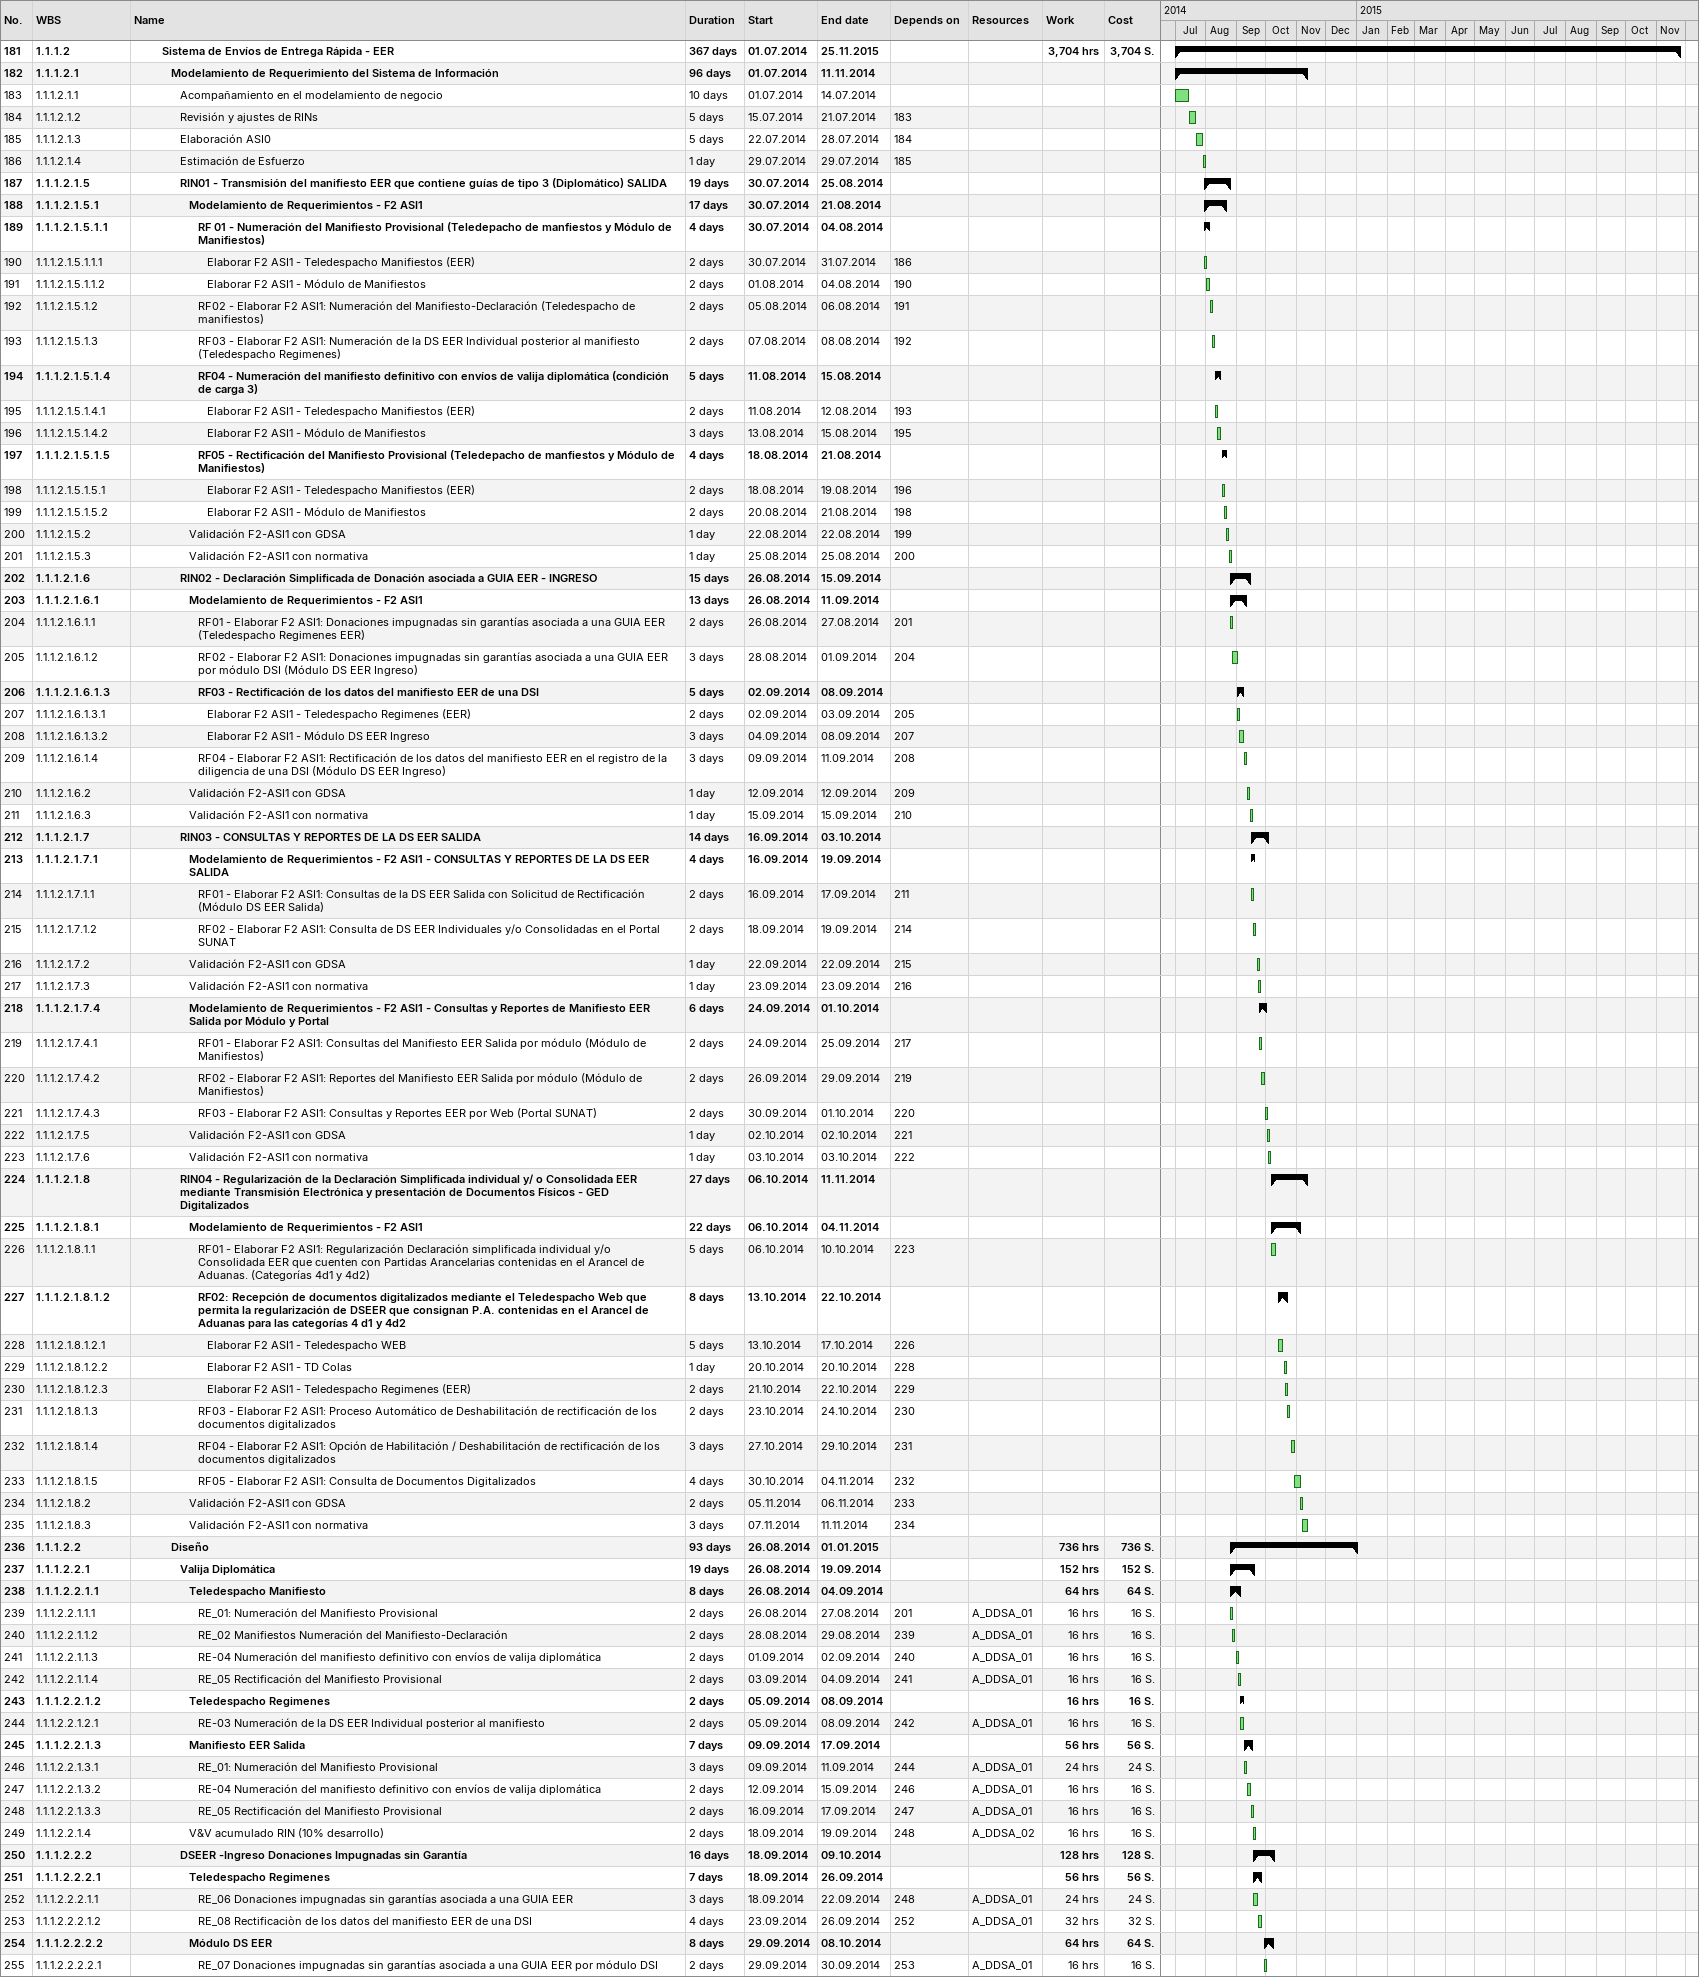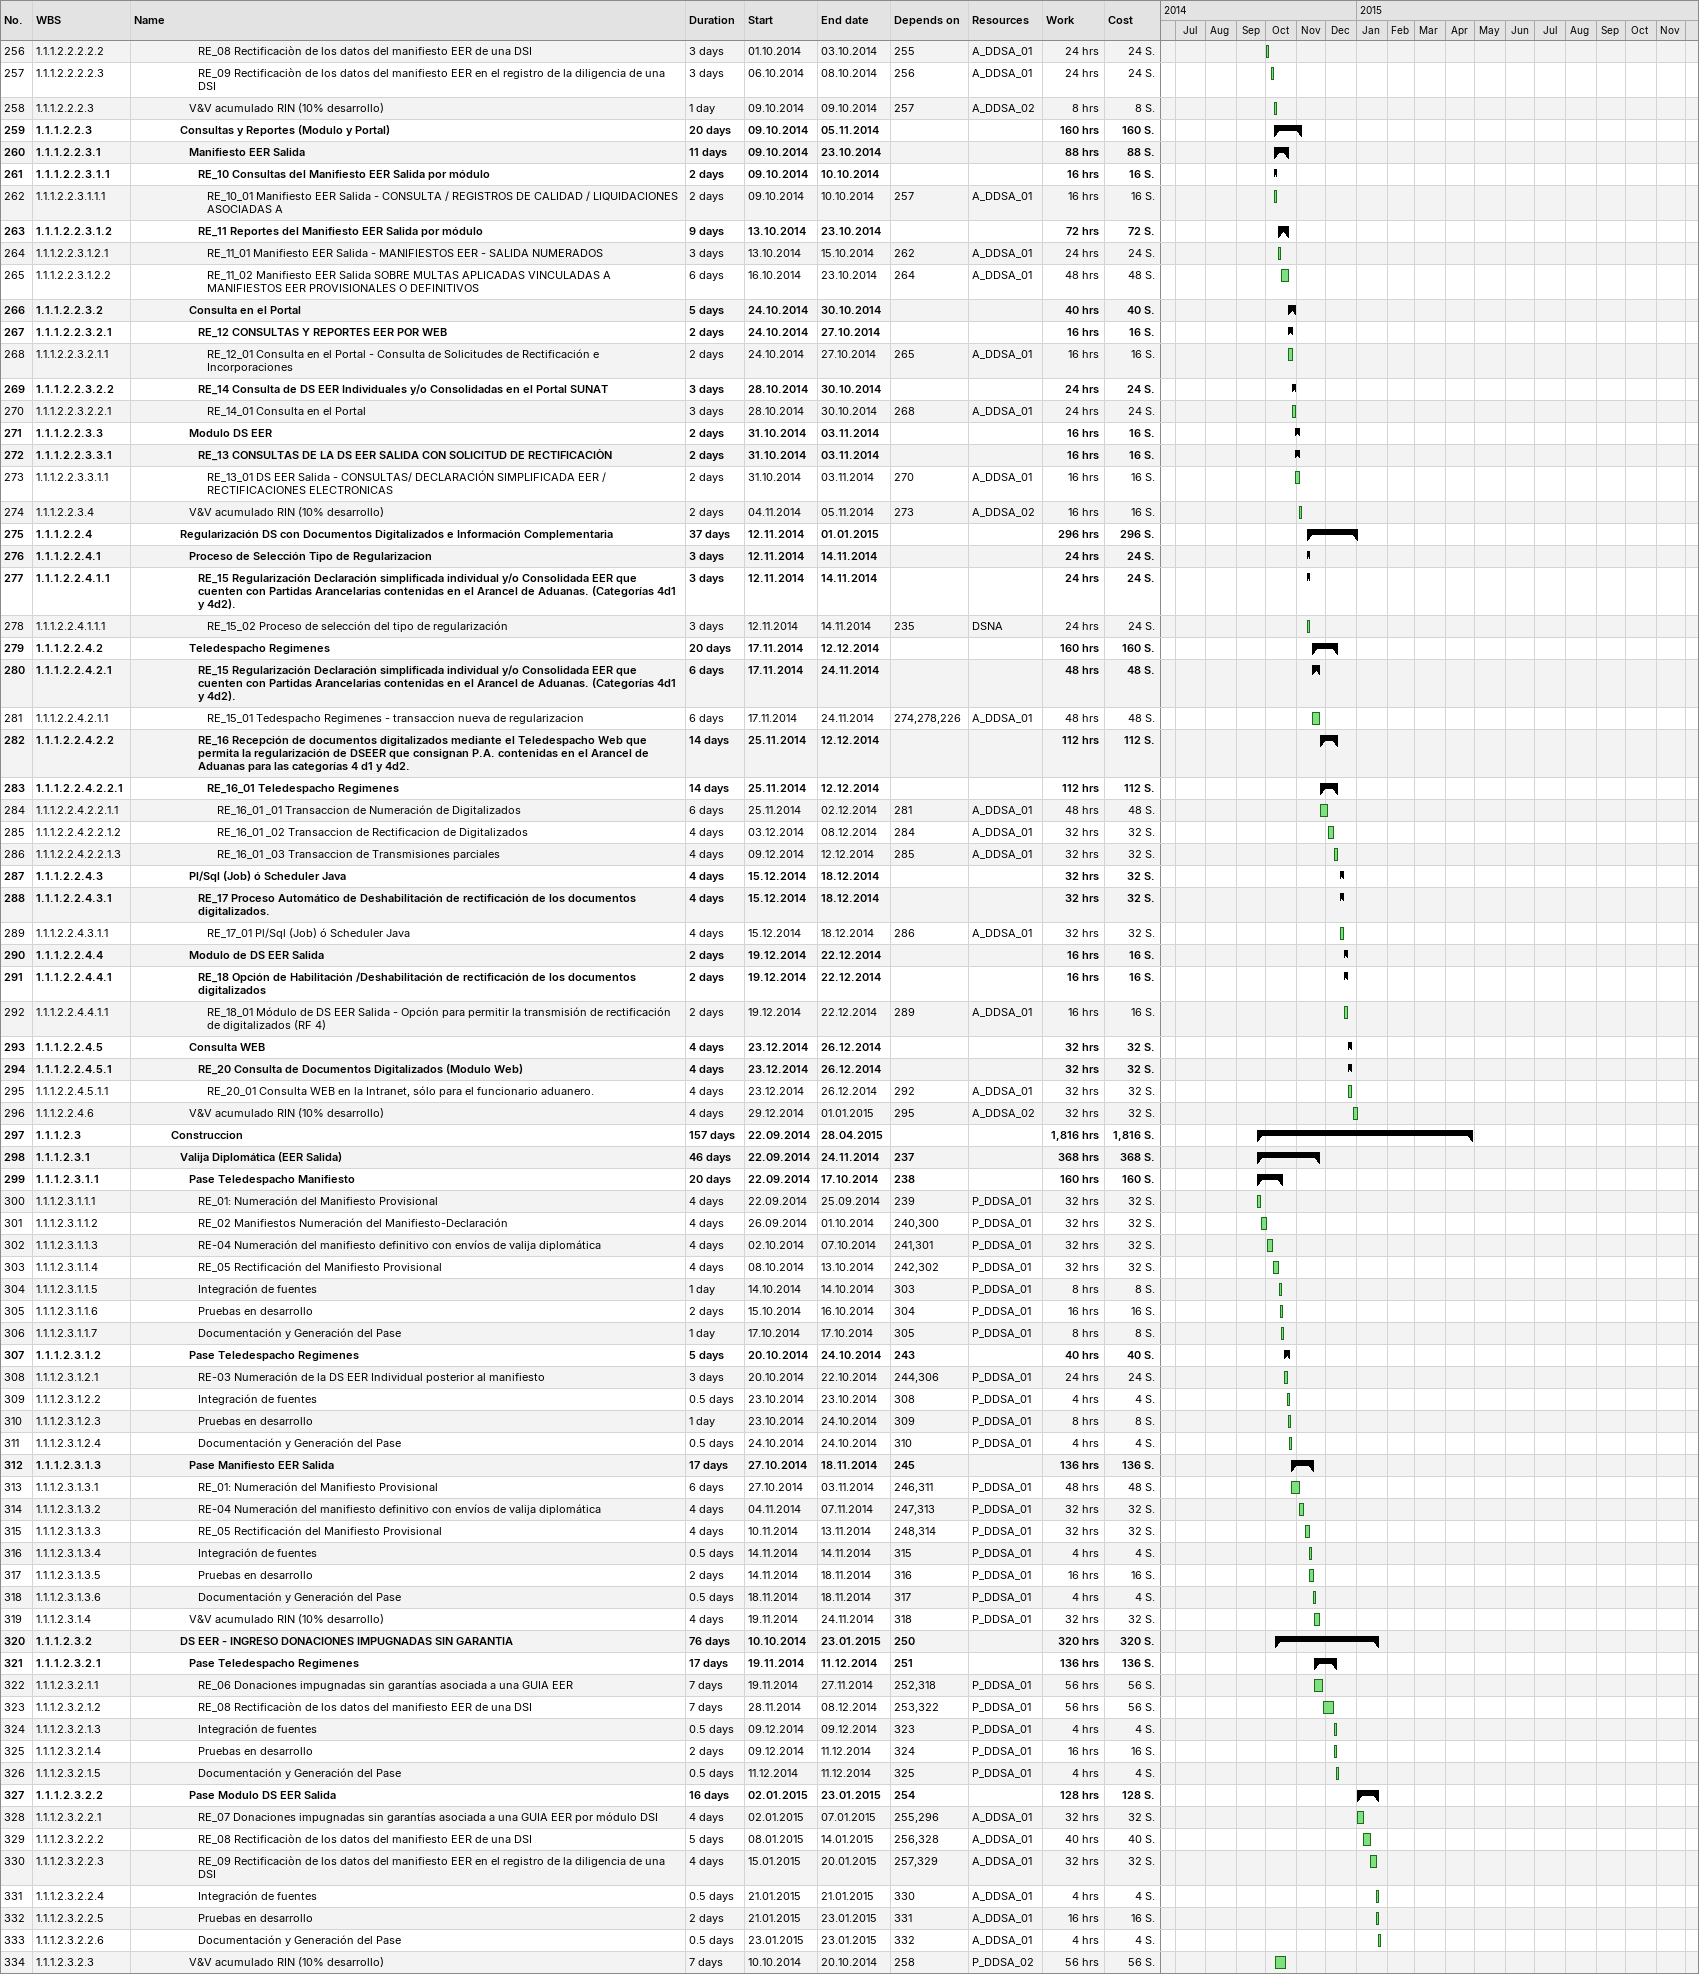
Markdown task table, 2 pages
| ID | WBS | Task | Duration | Start | Finish | Predecessors | Resources | Work (h) | Cost (S.) |
|---|---|---|---|---|---|---|---|---|---|
| 181 | 1.1.1.2 | **Sistema de Envíos de Entrega Rápida - EER** | 367d | 2014-07-01 | 2015-11-25 |  |  | 3704 | 3704 |
| 182 | 1.1.1.2.1 | **Modelamiento de Requerimiento del Sistema de Información** | 96d | 2014-07-01 | 2014-11-11 |  |  |  |  |
| 183 | 1.1.1.2.1.1 | Acompañamiento en el modelamiento de negocio | 10d | 2014-07-01 | 2014-07-14 |  |  |  |  |
| 184 | 1.1.1.2.1.2 | Revisión y ajustes de RINs | 5d | 2014-07-15 | 2014-07-21 | 183 |  |  |  |
| 185 | 1.1.1.2.1.3 | Elaboración ASI0 | 5d | 2014-07-22 | 2014-07-28 | 184 |  |  |  |
| 186 | 1.1.1.2.1.4 | Estimación de Esfuerzo | 1d | 2014-07-29 | 2014-07-29 | 185 |  |  |  |
| 187 | 1.1.1.2.1.5 | **RIN01 - Transmisión del manifiesto EER que contiene guías de tipo 3 (Diplomático) SALIDA** | 19d | 2014-07-30 | 2014-08-25 |  |  |  |  |
| 188 | 1.1.1.2.1.5.1 | **Modelamiento de Requerimientos - F2 ASI1** | 17d | 2014-07-30 | 2014-08-21 |  |  |  |  |
| 189 | 1.1.1.2.1.5.1.1 | **RF 01 - Numeración del Manifiesto Provisional (Teledepacho de manfiestos y Módulo de Manifiestos)** | 4d | 2014-07-30 | 2014-08-04 |  |  |  |  |
| 190 | 1.1.1.2.1.5.1.1.1 | Elaborar F2 ASI1 - Teledespacho Manifiestos (EER) | 2d | 2014-07-30 | 2014-07-31 | 186 |  |  |  |
| 191 | 1.1.1.2.1.5.1.1.2 | Elaborar F2 ASI1 - Módulo de Manifiestos | 2d | 2014-08-01 | 2014-08-04 | 190 |  |  |  |
| 192 | 1.1.1.2.1.5.1.2 | RF02 - Elaborar F2 ASI1: Numeración del Manifiesto-Declaración (Teledespacho de manifiestos) | 2d | 2014-08-05 | 2014-08-06 | 191 |  |  |  |
| 193 | 1.1.1.2.1.5.1.3 | RF03 - Elaborar F2 ASI1: Numeración de la DS EER Individual posterior al manifiesto (Teledespacho Regimenes) | 2d | 2014-08-07 | 2014-08-08 | 192 |  |  |  |
| 194 | 1.1.1.2.1.5.1.4 | **RF04 - Numeración del manifiesto definitivo con envíos de valija diplomática (condición de carga 3)** | 5d | 2014-08-11 | 2014-08-15 |  |  |  |  |
| 195 | 1.1.1.2.1.5.1.4.1 | Elaborar F2 ASI1 - Teledespacho Manifiestos (EER) | 2d | 2014-08-11 | 2014-08-12 | 193 |  |  |  |
| 196 | 1.1.1.2.1.5.1.4.2 | Elaborar F2 ASI1 - Módulo de Manifiestos | 3d | 2014-08-13 | 2014-08-15 | 195 |  |  |  |
| 197 | 1.1.1.2.1.5.1.5 | **RF05 - Rectificación del Manifiesto Provisional (Teledepacho de manfiestos y Módulo de Manifiestos)** | 4d | 2014-08-18 | 2014-08-21 |  |  |  |  |
| 198 | 1.1.1.2.1.5.1.5.1 | Elaborar F2 ASI1 - Teledespacho Manifiestos (EER) | 2d | 2014-08-18 | 2014-08-19 | 196 |  |  |  |
| 199 | 1.1.1.2.1.5.1.5.2 | Elaborar F2 ASI1 - Módulo de Manifiestos | 2d | 2014-08-20 | 2014-08-21 | 198 |  |  |  |
| 200 | 1.1.1.2.1.5.2 | Validación F2-ASI1 con GDSA | 1d | 2014-08-22 | 2014-08-22 | 199 |  |  |  |
| 201 | 1.1.1.2.1.5.3 | Validación F2-ASI1 con normativa | 1d | 2014-08-25 | 2014-08-25 | 200 |  |  |  |
| 202 | 1.1.1.2.1.6 | **RIN02 - Declaración Simplificada de Donación asociada a GUIA EER - INGRESO** | 15d | 2014-08-26 | 2014-09-15 |  |  |  |  |
| 203 | 1.1.1.2.1.6.1 | **Modelamiento de Requerimientos - F2 ASI1** | 13d | 2014-08-26 | 2014-09-11 |  |  |  |  |
| 204 | 1.1.1.2.1.6.1.1 | RF01 - Elaborar F2 ASI1: Donaciones impugnadas sin garantías asociada a una GUIA EER (Teledespacho Regimenes EER) | 2d | 2014-08-26 | 2014-08-27 | 201 |  |  |  |
| 205 | 1.1.1.2.1.6.1.2 | RF02 - Elaborar F2 ASI1: Donaciones impugnadas sin garantías asociada a una GUIA EER por módulo DSI (Módulo DS EER Ingreso) | 3d | 2014-08-28 | 2014-09-01 | 204 |  |  |  |
| 206 | 1.1.1.2.1.6.1.3 | **RF03 - Rectificación de los datos del manifiesto EER de una DSI** | 5d | 2014-09-02 | 2014-09-08 |  |  |  |  |
| 207 | 1.1.1.2.1.6.1.3.1 | Elaborar F2 ASI1 - Teledespacho Regimenes (EER) | 2d | 2014-09-02 | 2014-09-03 | 205 |  |  |  |
| 208 | 1.1.1.2.1.6.1.3.2 | Elaborar F2 ASI1 - Módulo DS EER Ingreso | 3d | 2014-09-04 | 2014-09-08 | 207 |  |  |  |
| 209 | 1.1.1.2.1.6.1.4 | RF04 - Elaborar F2 ASI1: Rectificación de los datos del manifiesto EER en el registro de la diligencia de una DSI (Módulo DS EER Ingreso) | 3d | 2014-09-09 | 2014-09-11 | 208 |  |  |  |
| 210 | 1.1.1.2.1.6.2 | Validación F2-ASI1 con GDSA | 1d | 2014-09-12 | 2014-09-12 | 209 |  |  |  |
| 211 | 1.1.1.2.1.6.3 | Validación F2-ASI1 con normativa | 1d | 2014-09-15 | 2014-09-15 | 210 |  |  |  |
| 212 | 1.1.1.2.1.7 | **RIN03 - CONSULTAS Y REPORTES DE LA DS EER SALIDA** | 14d | 2014-09-16 | 2014-10-03 |  |  |  |  |
| 213 | 1.1.1.2.1.7.1 | **Modelamiento de Requerimientos - F2 ASI1 - CONSULTAS Y REPORTES DE LA DS EER SALIDA** | 4d | 2014-09-16 | 2014-09-19 |  |  |  |  |
| 214 | 1.1.1.2.1.7.1.1 | RF01 - Elaborar F2 ASI1: Consultas de la DS EER Salida con Solicitud de Rectificación (Módulo DS EER Salida) | 2d | 2014-09-16 | 2014-09-17 | 211 |  |  |  |
| 215 | 1.1.1.2.1.7.1.2 | RF02 - Elaborar F2 ASI1: Consulta de DS EER Individuales y/o Consolidadas en el Portal SUNAT | 2d | 2014-09-18 | 2014-09-19 | 214 |  |  |  |
| 216 | 1.1.1.2.1.7.2 | Validación F2-ASI1 con GDSA | 1d | 2014-09-22 | 2014-09-22 | 215 |  |  |  |
| 217 | 1.1.1.2.1.7.3 | Validación F2-ASI1 con normativa | 1d | 2014-09-23 | 2014-09-23 | 216 |  |  |  |
| 218 | 1.1.1.2.1.7.4 | **Modelamiento de Requerimientos - F2 ASI1 - Consultas y Reportes de Manifiesto EER Salida por Módulo y Portal** | 6d | 2014-09-24 | 2014-10-01 |  |  |  |  |
| 219 | 1.1.1.2.1.7.4.1 | RF01 - Elaborar F2 ASI1: Consultas del Manifiesto EER Salida por módulo (Módulo de Manifiestos) | 2d | 2014-09-24 | 2014-09-25 | 217 |  |  |  |
| 220 | 1.1.1.2.1.7.4.2 | RF02 - Elaborar F2 ASI1: Reportes del Manifiesto EER Salida por módulo (Módulo de Manifiestos) | 2d | 2014-09-26 | 2014-09-29 | 219 |  |  |  |
| 221 | 1.1.1.2.1.7.4.3 | RF03 - Elaborar F2 ASI1: Consultas y Reportes EER por Web (Portal SUNAT) | 2d | 2014-09-30 | 2014-10-01 | 220 |  |  |  |
| 222 | 1.1.1.2.1.7.5 | Validación F2-ASI1 con GDSA | 1d | 2014-10-02 | 2014-10-02 | 221 |  |  |  |
| 223 | 1.1.1.2.1.7.6 | Validación F2-ASI1 con normativa | 1d | 2014-10-03 | 2014-10-03 | 222 |  |  |  |
| 224 | 1.1.1.2.1.8 | **RIN04 - Regularización de la Declaración Simplificada individual y/ o Consolidada EER mediante Transmisión Electrónica y presentación de Documentos Físicos - GED Digitalizados** | 27d | 2014-10-06 | 2014-11-11 |  |  |  |  |
| 225 | 1.1.1.2.1.8.1 | **Modelamiento de Requerimientos - F2 ASI1** | 22d | 2014-10-06 | 2014-11-04 |  |  |  |  |
| 226 | 1.1.1.2.1.8.1.1 | RF01 - Elaborar F2 ASI1: Regularización Declaración simplificada individual y/o Consolidada EER que cuenten con Partidas Arancelarias contenidas en el Arancel de Aduanas. (Categorías 4d1 y 4d2) | 5d | 2014-10-06 | 2014-10-10 | 223 |  |  |  |
| 227 | 1.1.1.2.1.8.1.2 | **RF02: Recepción de documentos digitalizados mediante el Teledespacho Web que permita la regularización de DSEER que consignan P.A. contenidas en el Arancel de Aduanas para las categorías 4 d1 y 4d2** | 8d | 2014-10-13 | 2014-10-22 |  |  |  |  |
| 228 | 1.1.1.2.1.8.1.2.1 | Elaborar F2 ASI1 - Teledespacho WEB | 5d | 2014-10-13 | 2014-10-17 | 226 |  |  |  |
| 229 | 1.1.1.2.1.8.1.2.2 | Elaborar F2 ASI1 - TD Colas | 1d | 2014-10-20 | 2014-10-20 | 228 |  |  |  |
| 230 | 1.1.1.2.1.8.1.2.3 | Elaborar F2 ASI1 - Teledespacho Regimenes (EER) | 2d | 2014-10-21 | 2014-10-22 | 229 |  |  |  |
| 231 | 1.1.1.2.1.8.1.3 | RF03 - Elaborar F2 ASI1: Proceso Automático de Deshabilitación de rectificación de los documentos digitalizados | 2d | 2014-10-23 | 2014-10-24 | 230 |  |  |  |
| 232 | 1.1.1.2.1.8.1.4 | RF04 - Elaborar F2 ASI1: Opción de Habilitación / Deshabilitación de rectificación de los documentos digitalizados | 3d | 2014-10-27 | 2014-10-29 | 231 |  |  |  |
| 233 | 1.1.1.2.1.8.1.5 | RF05 - Elaborar F2 ASI1: Consulta de Documentos Digitalizados | 4d | 2014-10-30 | 2014-11-04 | 232 |  |  |  |
| 234 | 1.1.1.2.1.8.2 | Validación F2-ASI1 con GDSA | 2d | 2014-11-05 | 2014-11-06 | 233 |  |  |  |
| 235 | 1.1.1.2.1.8.3 | Validación F2-ASI1 con normativa | 3d | 2014-11-07 | 2014-11-11 | 234 |  |  |  |
| 236 | 1.1.1.2.2 | **Diseño** | 93d | 2014-08-26 | 2015-01-01 |  |  | 736 | 736 |
| 237 | 1.1.1.2.2.1 | **Valija Diplomática** | 19d | 2014-08-26 | 2014-09-19 |  |  | 152 | 152 |
| 238 | 1.1.1.2.2.1.1 | **Teledespacho Manifiesto** | 8d | 2014-08-26 | 2014-09-04 |  |  | 64 | 64 |
| 239 | 1.1.1.2.2.1.1.1 | RE_01: Numeración del Manifiesto Provisional | 2d | 2014-08-26 | 2014-08-27 | 201 | A_DDSA_01 | 16 | 16 |
| 240 | 1.1.1.2.2.1.1.2 | RE_02 Manifiestos Numeración del Manifiesto-Declaración | 2d | 2014-08-28 | 2014-08-29 | 239 | A_DDSA_01 | 16 | 16 |
| 241 | 1.1.1.2.2.1.1.3 | RE-04 Numeración del manifiesto definitivo con envíos de valija diplomática | 2d | 2014-09-01 | 2014-09-02 | 240 | A_DDSA_01 | 16 | 16 |
| 242 | 1.1.1.2.2.1.1.4 | RE_05 Rectificación del Manifiesto Provisional | 2d | 2014-09-03 | 2014-09-04 | 241 | A_DDSA_01 | 16 | 16 |
| 243 | 1.1.1.2.2.1.2 | **Teledespacho Regimenes** | 2d | 2014-09-05 | 2014-09-08 |  |  | 16 | 16 |
| 244 | 1.1.1.2.2.1.2.1 | RE-03 Numeración de la DS EER Individual posterior al manifiesto | 2d | 2014-09-05 | 2014-09-08 | 242 | A_DDSA_01 | 16 | 16 |
| 245 | 1.1.1.2.2.1.3 | **Manifiesto EER Salida** | 7d | 2014-09-09 | 2014-09-17 |  |  | 56 | 56 |
| 246 | 1.1.1.2.2.1.3.1 | RE_01: Numeración del Manifiesto Provisional | 3d | 2014-09-09 | 2014-09-11 | 244 | A_DDSA_01 | 24 | 24 |
| 247 | 1.1.1.2.2.1.3.2 | RE-04 Numeración del manifiesto definitivo con envíos de valija diplomática | 2d | 2014-09-12 | 2014-09-15 | 246 | A_DDSA_01 | 16 | 16 |
| 248 | 1.1.1.2.2.1.3.3 | RE_05 Rectificación del Manifiesto Provisional | 2d | 2014-09-16 | 2014-09-17 | 247 | A_DDSA_01 | 16 | 16 |
| 249 | 1.1.1.2.2.1.4 | V&V acumulado RIN (10% desarrollo) | 2d | 2014-09-18 | 2014-09-19 | 248 | A_DDSA_02 | 16 | 16 |
| 250 | 1.1.1.2.2.2 | **DSEER -Ingreso Donaciones Impugnadas sin Garantía** | 16d | 2014-09-18 | 2014-10-09 |  |  | 128 | 128 |
| 251 | 1.1.1.2.2.2.1 | **Teledespacho Regimenes** | 7d | 2014-09-18 | 2014-09-26 |  |  | 56 | 56 |
| 252 | 1.1.1.2.2.2.1.1 | RE_06 Donaciones impugnadas sin garantías asociada a una GUIA EER | 3d | 2014-09-18 | 2014-09-22 | 248 | A_DDSA_01 | 24 | 24 |
| 253 | 1.1.1.2.2.2.1.2 | RE_08 Rectificaciòn de los datos del manifiesto EER de una DSI | 4d | 2014-09-23 | 2014-09-26 | 252 | A_DDSA_01 | 32 | 32 |
| 254 | 1.1.1.2.2.2.2 | **Módulo DS EER** | 8d | 2014-09-29 | 2014-10-08 |  |  | 64 | 64 |
| 255 | 1.1.1.2.2.2.2.1 | RE_07 Donaciones impugnadas sin garantías asociada a una GUIA EER por módulo DSI | 2d | 2014-09-29 | 2014-09-30 | 253 | A_DDSA_01 | 16 | 16 |
| 256 | 1.1.1.2.2.2.2.2 | RE_08 Rectificaciòn de los datos del manifiesto EER de una DSI | 3d | 2014-10-01 | 2014-10-03 | 255 | A_DDSA_01 | 24 | 24 |
| 257 | 1.1.1.2.2.2.2.3 | RE_09 Rectificaciòn de los datos del manifiesto EER en el registro de la diligencia de una DSI | 3d | 2014-10-06 | 2014-10-08 | 256 | A_DDSA_01 | 24 | 24 |
| 258 | 1.1.1.2.2.2.3 | V&V acumulado RIN (10% desarrollo) | 1d | 2014-10-09 | 2014-10-09 | 257 | A_DDSA_02 | 8 | 8 |
| 259 | 1.1.1.2.2.3 | **Consultas y Reportes (Modulo y Portal)** | 20d | 2014-10-09 | 2014-11-05 |  |  | 160 | 160 |
| 260 | 1.1.1.2.2.3.1 | **Manifiesto EER Salida** | 11d | 2014-10-09 | 2014-10-23 |  |  | 88 | 88 |
| 261 | 1.1.1.2.2.3.1.1 | **RE_10 Consultas del Manifiesto EER Salida por módulo** | 2d | 2014-10-09 | 2014-10-10 |  |  | 16 | 16 |
| 262 | 1.1.1.2.2.3.1.1.1 | RE_10_01 Manifiesto EER Salida - CONSULTA / REGISTROS DE CALIDAD / LIQUIDACIONES ASOCIADAS A | 2d | 2014-10-09 | 2014-10-10 | 257 | A_DDSA_01 | 16 | 16 |
| 263 | 1.1.1.2.2.3.1.2 | **RE_11 Reportes del Manifiesto EER Salida por módulo** | 9d | 2014-10-13 | 2014-10-23 |  |  | 72 | 72 |
| 264 | 1.1.1.2.2.3.1.2.1 | RE_11_01 Manifiesto EER Salida - MANIFIESTOS EER - SALIDA NUMERADOS | 3d | 2014-10-13 | 2014-10-15 | 262 | A_DDSA_01 | 24 | 24 |
| 265 | 1.1.1.2.2.3.1.2.2 | RE_11_02 Manifiesto EER Salida SOBRE MULTAS APLICADAS VINCULADAS A MANIFIESTOS EER PROVISIONALES O DEFINITIVOS | 6d | 2014-10-16 | 2014-10-23 | 264 | A_DDSA_01 | 48 | 48 |
| 266 | 1.1.1.2.2.3.2 | **Consulta en el Portal** | 5d | 2014-10-24 | 2014-10-30 |  |  | 40 | 40 |
| 267 | 1.1.1.2.2.3.2.1 | **RE_12 CONSULTAS Y REPORTES EER POR WEB** | 2d | 2014-10-24 | 2014-10-27 |  |  | 16 | 16 |
| 268 | 1.1.1.2.2.3.2.1.1 | RE_12_01 Consulta en el Portal - Consulta de Solicitudes de Rectificación e Incorporaciones | 2d | 2014-10-24 | 2014-10-27 | 265 | A_DDSA_01 | 16 | 16 |
| 269 | 1.1.1.2.2.3.2.2 | **RE_14 Consulta de DS EER Individuales y/o Consolidadas en el Portal SUNAT** | 3d | 2014-10-28 | 2014-10-30 |  |  | 24 | 24 |
| 270 | 1.1.1.2.2.3.2.2.1 | RE_14_01 Consulta en el Portal | 3d | 2014-10-28 | 2014-10-30 | 268 | A_DDSA_01 | 24 | 24 |
| 271 | 1.1.1.2.2.3.3 | **Modulo DS EER** | 2d | 2014-10-31 | 2014-11-03 |  |  | 16 | 16 |
| 272 | 1.1.1.2.2.3.3.1 | **RE_13 CONSULTAS DE LA DS EER SALIDA CON SOLICITUD DE RECTIFICACIÒN** | 2d | 2014-10-31 | 2014-11-03 |  |  | 16 | 16 |
| 273 | 1.1.1.2.2.3.3.1.1 | RE_13_01 DS EER Salida - CONSULTAS/ DECLARACIÓN SIMPLIFICADA EER / RECTIFICACIONES ELECTRONICAS | 2d | 2014-10-31 | 2014-11-03 | 270 | A_DDSA_01 | 16 | 16 |
| 274 | 1.1.1.2.2.3.4 | V&V acumulado RIN (10% desarrollo) | 2d | 2014-11-04 | 2014-11-05 | 273 | A_DDSA_02 | 16 | 16 |
| 275 | 1.1.1.2.2.4 | **Regularización DS con Documentos Digitalizados e Información Complementaria** | 37d | 2014-11-12 | 2015-01-01 |  |  | 296 | 296 |
| 276 | 1.1.1.2.2.4.1 | **Proceso de Selección Tipo de Regularizacion** | 3d | 2014-11-12 | 2014-11-14 |  |  | 24 | 24 |
| 277 | 1.1.1.2.2.4.1.1 | **RE_15 Regularización Declaración simplificada individual y/o Consolidada EER que cuenten con Partidas Arancelarias contenidas en el Arancel de Aduanas. (Categorías 4d1 y 4d2).** | 3d | 2014-11-12 | 2014-11-14 |  |  | 24 | 24 |
| 278 | 1.1.1.2.2.4.1.1.1 | RE_15_02 Proceso de selección del tipo de regularización | 3d | 2014-11-12 | 2014-11-14 | 235 | DSNA | 24 | 24 |
| 279 | 1.1.1.2.2.4.2 | **Teledespacho Regimenes** | 20d | 2014-11-17 | 2014-12-12 |  |  | 160 | 160 |
| 280 | 1.1.1.2.2.4.2.1 | **RE_15 Regularización Declaración simplificada individual y/o Consolidada EER que cuenten con Partidas Arancelarias contenidas en el Arancel de Aduanas. (Categorías 4d1 y 4d2).** | 6d | 2014-11-17 | 2014-11-24 |  |  | 48 | 48 |
| 281 | 1.1.1.2.2.4.2.1.1 | RE_15_01 Tedespacho Regimenes - transaccion nueva de regularizacion | 6d | 2014-11-17 | 2014-11-24 | 274, 278, 226 | A_DDSA_01 | 48 | 48 |
| 282 | 1.1.1.2.2.4.2.2 | **RE_16 Recepción de documentos digitalizados mediante el Teledespacho Web que permita la regularización de DSEER que consignan P.A. contenidas en el Arancel de Aduanas para las categorías 4 d1 y 4d2.** | 14d | 2014-11-25 | 2014-12-12 |  |  | 112 | 112 |
| 283 | 1.1.1.2.2.4.2.2.1 | **RE_16_01 Teledespacho Regimenes** | 14d | 2014-11-25 | 2014-12-12 |  |  | 112 | 112 |
| 284 | 1.1.1.2.2.4.2.2.1.1 | RE_16_01 _01 Transaccion de Numeración de Digitalizados | 6d | 2014-11-25 | 2014-12-02 | 281 | A_DDSA_01 | 48 | 48 |
| 285 | 1.1.1.2.2.4.2.2.1.2 | RE_16_01 _02 Transaccion de Rectificacion de Digitalizados | 4d | 2014-12-03 | 2014-12-08 | 284 | A_DDSA_01 | 32 | 32 |
| 286 | 1.1.1.2.2.4.2.2.1.3 | RE_16_01 _03 Transaccion de Transmisiones parciales | 4d | 2014-12-09 | 2014-12-12 | 285 | A_DDSA_01 | 32 | 32 |
| 287 | 1.1.1.2.2.4.3 | **Pl/Sql (Job) ó Scheduler Java** | 4d | 2014-12-15 | 2014-12-18 |  |  | 32 | 32 |
| 288 | 1.1.1.2.2.4.3.1 | **RE_17 Proceso Automático de Deshabilitación de rectificación de los documentos digitalizados.** | 4d | 2014-12-15 | 2014-12-18 |  |  | 32 | 32 |
| 289 | 1.1.1.2.2.4.3.1.1 | RE_17_01 Pl/Sql (Job) ó Scheduler Java | 4d | 2014-12-15 | 2014-12-18 | 286 | A_DDSA_01 | 32 | 32 |
| 290 | 1.1.1.2.2.4.4 | **Modulo de DS EER Salida** | 2d | 2014-12-19 | 2014-12-22 |  |  | 16 | 16 |
| 291 | 1.1.1.2.2.4.4.1 | **RE_18 Opción de Habilitación /Deshabilitación de rectificación de los documentos digitalizados** | 2d | 2014-12-19 | 2014-12-22 |  |  | 16 | 16 |
| 292 | 1.1.1.2.2.4.4.1.1 | RE_18_01 Módulo de DS EER Salida - Opción para permitir la transmisión de rectificación de digitalizados (RF 4) | 2d | 2014-12-19 | 2014-12-22 | 289 | A_DDSA_01 | 16 | 16 |
| 293 | 1.1.1.2.2.4.5 | **Consulta WEB** | 4d | 2014-12-23 | 2014-12-26 |  |  | 32 | 32 |
| 294 | 1.1.1.2.2.4.5.1 | **RE_20 Consulta de Documentos Digitalizados (Modulo Web)** | 4d | 2014-12-23 | 2014-12-26 |  |  | 32 | 32 |
| 295 | 1.1.1.2.2.4.5.1.1 | RE_20_01 Consulta WEB en la Intranet, sólo para el funcionario aduanero. | 4d | 2014-12-23 | 2014-12-26 | 292 | A_DDSA_01 | 32 | 32 |
| 296 | 1.1.1.2.2.4.6 | V&V acumulado RIN (10% desarrollo) | 4d | 2014-12-29 | 2015-01-01 | 295 | A_DDSA_02 | 32 | 32 |
| 297 | 1.1.1.2.3 | **Construccion** | 157d | 2014-09-22 | 2015-04-28 |  |  | 1816 | 1816 |
| 298 | 1.1.1.2.3.1 | **Valija Diplomática (EER Salida)** | 46d | 2014-09-22 | 2014-11-24 | 237 |  | 368 | 368 |
| 299 | 1.1.1.2.3.1.1 | **Pase Teledespacho Manifiesto** | 20d | 2014-09-22 | 2014-10-17 | 238 |  | 160 | 160 |
| 300 | 1.1.1.2.3.1.1.1 | RE_01: Numeración del Manifiesto Provisional | 4d | 2014-09-22 | 2014-09-25 | 239 | P_DDSA_01 | 32 | 32 |
| 301 | 1.1.1.2.3.1.1.2 | RE_02 Manifiestos Numeración del Manifiesto-Declaración | 4d | 2014-09-26 | 2014-10-01 | 240, 300 | P_DDSA_01 | 32 | 32 |
| 302 | 1.1.1.2.3.1.1.3 | RE-04 Numeración del manifiesto definitivo con envíos de valija diplomática | 4d | 2014-10-02 | 2014-10-07 | 241, 301 | P_DDSA_01 | 32 | 32 |
| 303 | 1.1.1.2.3.1.1.4 | RE_05 Rectificación del Manifiesto Provisional | 4d | 2014-10-08 | 2014-10-13 | 242, 302 | P_DDSA_01 | 32 | 32 |
| 304 | 1.1.1.2.3.1.1.5 | Integración de fuentes | 1d | 2014-10-14 | 2014-10-14 | 303 | P_DDSA_01 | 8 | 8 |
| 305 | 1.1.1.2.3.1.1.6 | Pruebas en desarrollo | 2d | 2014-10-15 | 2014-10-16 | 304 | P_DDSA_01 | 16 | 16 |
| 306 | 1.1.1.2.3.1.1.7 | Documentación y Generación del Pase | 1d | 2014-10-17 | 2014-10-17 | 305 | P_DDSA_01 | 8 | 8 |
| 307 | 1.1.1.2.3.1.2 | **Pase Teledespacho Regimenes** | 5d | 2014-10-20 | 2014-10-24 | 243 |  | 40 | 40 |
| 308 | 1.1.1.2.3.1.2.1 | RE-03 Numeración de la DS EER Individual posterior al manifiesto | 3d | 2014-10-20 | 2014-10-22 | 244, 306 | P_DDSA_01 | 24 | 24 |
| 309 | 1.1.1.2.3.1.2.2 | Integración de fuentes | 0.5d | 2014-10-23 | 2014-10-23 | 308 | P_DDSA_01 | 4 | 4 |
| 310 | 1.1.1.2.3.1.2.3 | Pruebas en desarrollo | 1d | 2014-10-23 | 2014-10-24 | 309 | P_DDSA_01 | 8 | 8 |
| 311 | 1.1.1.2.3.1.2.4 | Documentación y Generación del Pase | 0.5d | 2014-10-24 | 2014-10-24 | 310 | P_DDSA_01 | 4 | 4 |
| 312 | 1.1.1.2.3.1.3 | **Pase Manifiesto EER Salida** | 17d | 2014-10-27 | 2014-11-18 | 245 |  | 136 | 136 |
| 313 | 1.1.1.2.3.1.3.1 | RE_01: Numeración del Manifiesto Provisional | 6d | 2014-10-27 | 2014-11-03 | 246, 311 | P_DDSA_01 | 48 | 48 |
| 314 | 1.1.1.2.3.1.3.2 | RE-04 Numeración del manifiesto definitivo con envíos de valija diplomática | 4d | 2014-11-04 | 2014-11-07 | 247, 313 | P_DDSA_01 | 32 | 32 |
| 315 | 1.1.1.2.3.1.3.3 | RE_05 Rectificación del Manifiesto Provisional | 4d | 2014-11-10 | 2014-11-13 | 248, 314 | P_DDSA_01 | 32 | 32 |
| 316 | 1.1.1.2.3.1.3.4 | Integración de fuentes | 0.5d | 2014-11-14 | 2014-11-14 | 315 | P_DDSA_01 | 4 | 4 |
| 317 | 1.1.1.2.3.1.3.5 | Pruebas en desarrollo | 2d | 2014-11-14 | 2014-11-18 | 316 | P_DDSA_01 | 16 | 16 |
| 318 | 1.1.1.2.3.1.3.6 | Documentación y Generación del Pase | 0.5d | 2014-11-18 | 2014-11-18 | 317 | P_DDSA_01 | 4 | 4 |
| 319 | 1.1.1.2.3.1.4 | V&V acumulado RIN (10% desarrollo) | 4d | 2014-11-19 | 2014-11-24 | 318 | P_DDSA_01 | 32 | 32 |
| 320 | 1.1.1.2.3.2 | **DS EER - INGRESO DONACIONES IMPUGNADAS SIN GARANTIA** | 76d | 2014-10-10 | 2015-01-23 | 250 |  | 320 | 320 |
| 321 | 1.1.1.2.3.2.1 | **Pase Teledespacho Regimenes** | 17d | 2014-11-19 | 2014-12-11 | 251 |  | 136 | 136 |
| 322 | 1.1.1.2.3.2.1.1 | RE_06 Donaciones impugnadas sin garantías asociada a una GUIA EER | 7d | 2014-11-19 | 2014-11-27 | 252, 318 | P_DDSA_01 | 56 | 56 |
| 323 | 1.1.1.2.3.2.1.2 | RE_08 Rectificaciòn de los datos del manifiesto EER de una DSI | 7d | 2014-11-28 | 2014-12-08 | 253, 322 | P_DDSA_01 | 56 | 56 |
| 324 | 1.1.1.2.3.2.1.3 | Integración de fuentes | 0.5d | 2014-12-09 | 2014-12-09 | 323 | P_DDSA_01 | 4 | 4 |
| 325 | 1.1.1.2.3.2.1.4 | Pruebas en desarrollo | 2d | 2014-12-09 | 2014-12-11 | 324 | P_DDSA_01 | 16 | 16 |
| 326 | 1.1.1.2.3.2.1.5 | Documentación y Generación del Pase | 0.5d | 2014-12-11 | 2014-12-11 | 325 | P_DDSA_01 | 4 | 4 |
| 327 | 1.1.1.2.3.2.2 | **Pase Modulo DS EER Salida** | 16d | 2015-01-02 | 2015-01-23 | 254 |  | 128 | 128 |
| 328 | 1.1.1.2.3.2.2.1 | RE_07 Donaciones impugnadas sin garantías asociada a una GUIA EER por módulo DSI | 4d | 2015-01-02 | 2015-01-07 | 255, 296 | A_DDSA_01 | 32 | 32 |
| 329 | 1.1.1.2.3.2.2.2 | RE_08 Rectificaciòn de los datos del manifiesto EER de una DSI | 5d | 2015-01-08 | 2015-01-14 | 256, 328 | A_DDSA_01 | 40 | 40 |
| 330 | 1.1.1.2.3.2.2.3 | RE_09 Rectificaciòn de los datos del manifiesto EER en el registro de la diligencia de una DSI | 4d | 2015-01-15 | 2015-01-20 | 257, 329 | A_DDSA_01 | 32 | 32 |
| 331 | 1.1.1.2.3.2.2.4 | Integración de fuentes | 0.5d | 2015-01-21 | 2015-01-21 | 330 | A_DDSA_01 | 4 | 4 |
| 332 | 1.1.1.2.3.2.2.5 | Pruebas en desarrollo | 2d | 2015-01-21 | 2015-01-23 | 331 | A_DDSA_01 | 16 | 16 |
| 333 | 1.1.1.2.3.2.2.6 | Documentación y Generación del Pase | 0.5d | 2015-01-23 | 2015-01-23 | 332 | A_DDSA_01 | 4 | 4 |
| 334 | 1.1.1.2.3.2.3 | V&V acumulado RIN (10% desarrollo) | 7d | 2014-10-10 | 2014-10-20 | 258 | P_DDSA_02 | 56 | 56 |
